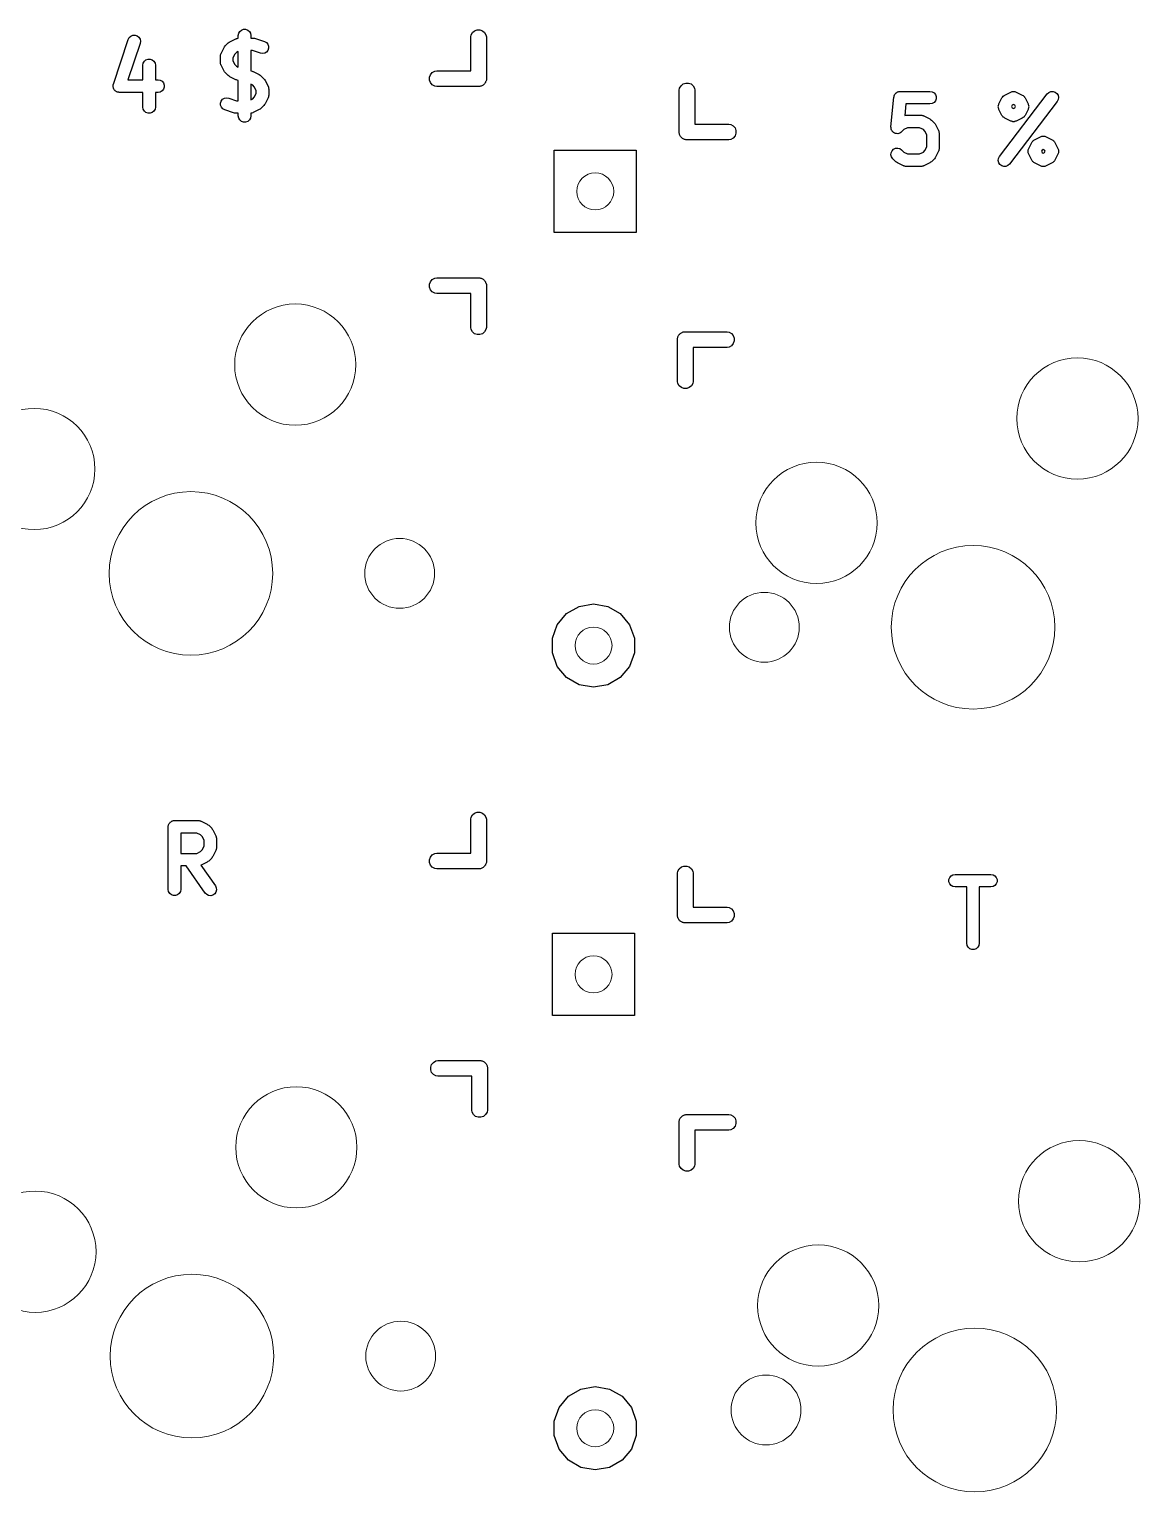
# Model space of a CAD drawing. Header units: millimetres. Extents: x 24 to 207, y 13 to 184.
# Drawn here: x 115.37 to 142.4, y 96.96 to 132.55 of the extents above; entities that cross this region are included whole.
import ezdxf

# ---------------------------------------------------------------- set-up
doc = ezdxf.new("R2010")
doc.units = ezdxf.units.MM
doc.header["$MEASUREMENT"] = 0
doc.layers.get('0').update_dxf_attribs({"lineweight": 0, "true_color": 0xf6921e})
doc.layers.add('PCB', color=7, linetype='Continuous', lineweight=0, true_color=0x38e42f)
doc.layers.add('Silk', color=142, linetype='Continuous')

# ---------------------------------------------------------------- blocks, each defined once
blk = doc.blocks.new('PCB')
at = {"color": 0}
for centre, radius in [((67.074, 9.271), 0.45), ((59.774, 5.055), 1.475), ((78.808, 3.744), 1.475), ((53.424, 2.515), 1.475), ((72.458, 1.204), 1.475), ((57.234, -0.025), 1.99), ((62.314, -0.025), 0.85), ((76.268, -1.336), 1.99), ((71.188, -1.336), 0.85), ((67.032, -1.781), 0.45), ((67.032, -9.781), 0.45), ((59.8, -13.99), 1.475), ((78.85, -15.301), 1.475), ((53.45, -16.53), 1.475), ((72.5, -17.841), 1.475), ((57.26, -19.07), 1.99), ((62.34, -19.07), 0.85), ((76.31, -20.381), 1.99), ((71.23, -20.381), 0.85), ((67.074, -20.826), 0.45)]:
    blk.add_circle(centre, radius, dxfattribs=at)

msp = doc.modelspace()

# ---------------------------------------------------------------- linework, layer by layer
at = {"layer": 'Silk', "linetype": 'Continuous'}
for p, q in [((117.806, 132.347), (117.846, 132.382)), ((117.846, 132.382), (117.895, 132.401)), ((117.895, 132.401), (117.948, 132.403)), ((117.948, 132.403), (117.998, 132.386)), ((117.998, 132.386), (118.04, 132.353)), ((120.458, 132.397), (120.468, 132.449)), ((120.458, 132.331), (120.458, 132.397)), ((120.468, 132.449), (120.494, 132.495)), ((120.494, 132.495), (120.535, 132.529)), ((120.535, 132.529), (120.584, 132.547)), ((120.584, 132.547), (120.637, 132.547)), ((120.637, 132.547), (120.687, 132.529)), ((120.687, 132.529), (120.728, 132.495)), ((120.728, 132.495), (120.754, 132.449)), ((120.754, 132.449), (120.763, 132.397)), ((120.763, 132.397), (120.763, 132.332)), ((126.114, 132.361), (126.123, 132.411)), ((126.123, 132.411), (126.156, 132.469)), ((126.156, 132.469), (126.208, 132.512)), ((126.208, 132.512), (126.271, 132.535)), ((126.271, 132.535), (126.338, 132.535)), ((126.338, 132.535), (126.401, 132.512)), ((126.401, 132.512), (126.453, 132.469)), ((126.453, 132.469), (126.486, 132.411)), ((126.486, 132.411), (126.495, 132.361)), ((117.418, 131.212), (117.781, 132.3)), ((118.07, 132.204), (117.774, 131.316)), ((117.781, 132.3), (117.806, 132.347)), ((118.04, 132.353), (118.067, 132.308)), ((118.067, 132.308), (118.078, 132.256)), ((118.078, 132.256), (118.07, 132.204)), ((120.039, 131.957), (120.112, 132.102)), ((120.112, 132.102), (120.126, 132.122)), ((120.126, 132.122), (120.14, 132.142)), ((120.14, 132.142), (120.213, 132.215)), ((120.213, 132.215), (120.233, 132.229)), ((120.233, 132.229), (120.252, 132.243)), ((120.252, 132.243), (120.398, 132.316)), ((120.398, 132.316), (120.406, 132.318)), ((120.406, 132.318), (120.414, 132.323)), ((120.414, 132.323), (120.431, 132.326)), ((120.431, 132.326), (120.448, 132.331)), ((120.448, 132.331), (120.457, 132.33)), ((120.457, 132.33), (120.458, 132.331)), ((120.763, 132.332), (120.829, 132.332)), ((120.804, 132.027), (120.763, 132.027)), ((120.763, 132.027), (120.763, 131.536)), ((120.998, 131.962), (120.804, 132.027)), ((120.829, 132.332), (120.853, 132.328)), ((120.853, 132.328), (120.877, 132.324)), ((120.877, 132.324), (121.095, 132.251)), ((121.095, 132.251), (121.141, 132.226)), ((121.141, 132.226), (121.176, 132.187)), ((121.18, 132.034), (121.147, 131.993)), ((121.176, 132.187), (121.196, 132.137)), ((121.197, 132.084), (121.18, 132.034)), ((121.196, 132.137), (121.197, 132.084)), ((126.114, 131.535), (126.114, 132.361)), ((126.495, 132.361), (126.495, 131.328)), ((118.136, 131.671), (118.145, 131.724)), ((118.136, 131.316), (118.136, 131.671)), ((118.145, 131.724), (118.172, 131.769)), ((118.172, 131.769), (118.212, 131.803)), ((118.212, 131.803), (118.262, 131.821)), ((118.262, 131.821), (118.315, 131.821)), ((118.315, 131.821), (118.365, 131.803)), ((118.365, 131.803), (118.405, 131.769)), ((118.405, 131.769), (118.432, 131.724)), ((118.432, 131.724), (118.441, 131.671)), ((118.441, 131.671), (118.441, 131.316)), ((120.023, 131.889), (120.025, 131.898)), ((120.023, 131.744), (120.023, 131.889)), ((120.025, 131.735), (120.023, 131.744)), ((120.024, 131.907), (120.029, 131.924)), ((120.025, 131.898), (120.024, 131.907)), ((120.024, 131.727), (120.025, 131.735)), ((120.029, 131.709), (120.024, 131.727)), ((120.029, 131.924), (120.032, 131.941)), ((120.032, 131.692), (120.029, 131.709)), ((120.032, 131.941), (120.037, 131.949)), ((120.037, 131.684), (120.032, 131.692)), ((120.037, 131.949), (120.039, 131.957)), ((120.039, 131.676), (120.037, 131.684)), ((120.112, 131.531), (120.039, 131.676)), ((120.373, 131.944), (120.328, 131.853)), ((120.328, 131.853), (120.328, 131.78)), ((120.328, 131.78), (120.373, 131.689)), ((120.411, 131.982), (120.373, 131.944)), ((120.373, 131.689), (120.411, 131.652)), ((120.458, 132.005), (120.411, 131.982)), ((120.458, 131.628), (120.458, 132.005)), ((121.05, 131.954), (120.998, 131.962)), ((121.102, 131.965), (121.05, 131.954)), ((121.147, 131.993), (121.102, 131.965)), ((117.774, 131.316), (118.136, 131.316)), ((118.441, 131.316), (118.506, 131.316)), ((118.506, 131.316), (118.558, 131.307)), ((120.126, 131.511), (120.112, 131.531)), ((120.14, 131.491), (120.126, 131.511)), ((120.213, 131.418), (120.14, 131.491)), ((120.233, 131.404), (120.213, 131.418)), ((120.252, 131.39), (120.233, 131.404)), ((120.398, 131.317), (120.252, 131.39)), ((120.414, 131.313), (120.398, 131.317)), ((120.411, 131.652), (120.458, 131.628)), ((120.429, 131.306), (120.414, 131.313)), ((120.763, 131.536), (120.793, 131.529)), ((120.793, 131.529), (120.808, 131.522)), ((120.808, 131.522), (120.824, 131.517)), ((120.824, 131.517), (120.969, 131.445)), ((120.969, 131.445), (120.989, 131.43)), ((120.989, 131.43), (121.009, 131.416)), ((121.009, 131.416), (121.082, 131.344)), ((121.082, 131.344), (121.096, 131.324)), ((121.096, 131.324), (121.11, 131.304)), ((125.114, 131.378), (125.137, 131.442)), ((125.114, 131.311), (125.114, 131.378)), ((125.137, 131.442), (125.18, 131.493)), ((125.18, 131.493), (125.238, 131.527)), ((125.238, 131.527), (125.288, 131.535)), ((125.288, 131.535), (126.114, 131.535)), ((126.495, 131.328), (126.495, 131.328)), ((126.495, 131.328), (126.495, 131.311)), ((117.411, 131.159), (117.413, 131.174)), ((117.413, 131.148), (117.411, 131.159)), ((117.413, 131.19), (117.417, 131.2)), ((117.413, 131.174), (117.413, 131.19)), ((117.413, 131.137), (117.413, 131.148)), ((117.418, 131.122), (117.413, 131.137)), ((117.417, 131.2), (117.418, 131.212)), ((117.421, 131.107), (117.418, 131.122)), ((117.427, 131.098), (117.421, 131.107)), ((117.431, 131.087), (117.427, 131.098)), ((117.441, 131.075), (117.431, 131.087)), ((117.449, 131.062), (117.441, 131.075)), ((117.458, 131.055), (117.449, 131.062)), ((117.465, 131.047), (117.458, 131.055)), ((117.478, 131.039), (117.465, 131.047)), ((117.49, 131.029), (117.478, 131.039)), ((117.501, 131.026), (117.49, 131.029)), ((117.511, 131.02), (117.501, 131.026)), ((117.526, 131.018), (117.511, 131.02)), ((117.541, 131.013), (117.526, 131.018)), ((117.552, 131.013), (117.541, 131.013)), ((117.563, 131.011), (117.552, 131.013)), ((118.136, 131.011), (117.563, 131.011)), ((118.136, 130.655), (118.136, 131.011)), ((118.506, 131.011), (118.441, 131.011)), ((118.441, 131.011), (118.441, 130.655)), ((118.558, 131.02), (118.506, 131.011)), ((118.558, 131.307), (118.604, 131.28)), ((118.604, 131.047), (118.558, 131.02)), ((118.604, 131.28), (118.638, 131.24)), ((118.638, 131.087), (118.604, 131.047)), ((118.638, 131.24), (118.656, 131.19)), ((118.656, 131.137), (118.638, 131.087)), ((118.656, 131.19), (118.656, 131.137)), ((120.458, 131.298), (120.429, 131.306)), ((120.458, 130.808), (120.458, 131.298)), ((120.811, 131.183), (120.763, 131.207)), ((120.763, 131.207), (120.763, 130.829)), ((120.848, 131.146), (120.811, 131.183)), ((120.894, 131.055), (120.848, 131.146)), ((120.848, 130.891), (120.894, 130.982)), ((120.894, 130.982), (120.894, 131.055)), ((121.11, 131.304), (121.183, 131.159)), ((121.183, 131.159), (121.185, 131.151)), ((121.185, 131.151), (121.19, 131.143)), ((121.19, 131.143), (121.193, 131.125)), ((121.193, 131.125), (121.198, 131.108)), ((121.198, 131.108), (121.197, 131.099)), ((121.197, 131.099), (121.199, 131.091)), ((121.199, 131.091), (121.199, 130.946)), ((125.137, 131.248), (125.114, 131.311)), ((125.18, 131.197), (125.137, 131.248)), ((125.238, 131.163), (125.18, 131.197)), ((125.288, 131.154), (125.238, 131.163)), ((126.321, 131.154), (125.288, 131.154)), ((126.338, 131.154), (126.321, 131.154)), ((126.321, 131.154), (126.321, 131.154)), ((126.354, 131.16), (126.338, 131.154)), ((126.371, 131.163), (126.354, 131.16)), ((126.385, 131.172), (126.371, 131.163)), ((126.401, 131.177), (126.385, 131.172)), ((126.414, 131.188), (126.401, 131.177)), ((126.429, 131.197), (126.414, 131.188)), ((126.44, 131.21), (126.429, 131.197)), ((126.453, 131.22), (126.44, 131.21)), ((126.461, 131.235), (126.453, 131.22)), ((126.472, 131.248), (126.461, 131.235)), ((126.478, 131.264), (126.472, 131.248)), ((126.486, 131.279), (126.478, 131.264)), ((126.489, 131.295), (126.486, 131.279)), ((126.495, 131.311), (126.489, 131.295)), ((131.189, 131.065), (131.198, 131.115)), ((131.19, 130.082), (131.189, 131.065)), ((131.198, 131.115), (131.232, 131.173)), ((131.232, 131.173), (131.283, 131.216)), ((131.283, 131.216), (131.346, 131.239)), ((131.346, 131.239), (131.414, 131.239)), ((131.414, 131.239), (131.477, 131.216)), ((131.477, 131.216), (131.528, 131.173)), ((131.528, 131.173), (131.562, 131.115)), ((131.562, 131.115), (131.57, 131.065)), ((131.57, 131.065), (131.57, 130.239)), ((136.432, 130.954), (136.434, 130.96)), ((136.434, 130.96), (136.447, 130.975)), ((136.447, 130.975), (136.459, 130.992)), ((136.459, 130.992), (136.464, 130.996)), ((136.464, 130.996), (136.468, 131)), ((136.468, 131), (136.486, 131.01)), ((136.486, 131.01), (136.503, 131.022)), ((136.503, 131.022), (136.509, 131.024)), ((136.509, 131.024), (136.514, 131.027)), ((136.514, 131.027), (136.534, 131.03)), ((136.534, 131.03), (136.554, 131.035)), ((136.554, 131.035), (136.56, 131.035)), ((136.56, 131.035), (136.566, 131.036)), ((136.566, 131.036), (137.291, 131.036)), ((137.291, 131.036), (137.344, 131.027)), ((137.344, 131.027), (137.389, 131)), ((137.389, 131), (137.423, 130.96)), ((137.423, 130.96), (137.442, 130.91)), ((138.984, 129.452), (140.146, 130.976)), ((139.11, 130.947), (139.255, 131.02)), ((139.255, 131.02), (139.272, 131.025)), ((139.272, 131.025), (139.288, 131.032)), ((139.288, 131.032), (139.297, 131.032)), ((139.297, 131.032), (139.306, 131.035)), ((139.306, 131.035), (139.323, 131.034)), ((139.323, 131.034), (139.341, 131.035)), ((139.341, 131.035), (139.35, 131.032)), ((139.35, 131.032), (139.359, 131.032)), ((139.359, 131.032), (139.375, 131.025)), ((139.375, 131.025), (139.392, 131.02)), ((139.392, 131.02), (139.537, 130.947)), ((140.146, 130.976), (140.185, 131.012)), ((140.185, 131.012), (140.233, 131.032)), ((140.233, 131.032), (140.286, 131.034)), ((140.286, 131.034), (140.337, 131.019)), ((140.337, 131.019), (140.379, 130.987)), ((140.379, 130.987), (140.407, 130.942)), ((118.145, 130.603), (118.136, 130.655)), ((118.172, 130.557), (118.145, 130.603)), ((118.432, 130.603), (118.405, 130.557)), ((118.441, 130.655), (118.432, 130.603)), ((120.025, 130.75), (120.041, 130.801)), ((120.026, 130.697), (120.025, 130.75)), ((120.046, 130.648), (120.026, 130.697)), ((120.041, 130.801), (120.074, 130.842)), ((120.081, 130.609), (120.046, 130.648)), ((120.074, 130.842), (120.119, 130.87)), ((120.127, 130.583), (120.081, 130.609)), ((120.119, 130.87), (120.171, 130.88)), ((120.171, 130.88), (120.224, 130.873)), ((120.224, 130.873), (120.418, 130.808)), ((120.418, 130.808), (120.458, 130.808)), ((120.763, 130.829), (120.811, 130.853)), ((120.811, 130.853), (120.848, 130.891)), ((120.989, 130.606), (120.969, 130.592)), ((121.009, 130.62), (120.989, 130.606)), ((121.082, 130.693), (121.009, 130.62)), ((121.096, 130.713), (121.082, 130.693)), ((121.11, 130.732), (121.096, 130.713)), ((121.183, 130.878), (121.11, 130.732)), ((121.185, 130.886), (121.183, 130.878)), ((121.19, 130.894), (121.185, 130.886)), ((121.193, 130.911), (121.19, 130.894)), ((121.198, 130.928), (121.193, 130.911)), ((121.199, 130.946), (121.197, 130.937)), ((121.197, 130.937), (121.198, 130.928)), ((136.341, 130.173), (136.414, 130.898)), ((136.414, 130.898), (136.416, 130.904)), ((136.416, 130.91), (136.423, 130.929)), ((136.416, 130.904), (136.416, 130.91)), ((136.423, 130.929), (136.428, 130.949)), ((136.428, 130.949), (136.432, 130.954)), ((136.704, 130.731), (136.675, 130.449)), ((137.291, 130.731), (136.704, 130.731)), ((137.344, 130.74), (137.291, 130.731)), ((137.389, 130.767), (137.344, 130.74)), ((137.423, 130.807), (137.389, 130.767)), ((137.442, 130.857), (137.423, 130.807)), ((137.442, 130.91), (137.442, 130.857)), ((138.954, 130.683), (138.957, 130.692)), ((138.955, 130.666), (138.954, 130.683)), ((138.954, 130.648), (138.955, 130.666)), ((138.957, 130.639), (138.954, 130.648)), ((138.957, 130.701), (138.964, 130.717)), ((138.957, 130.692), (138.957, 130.701)), ((138.957, 130.63), (138.957, 130.639)), ((138.964, 130.614), (138.957, 130.63)), ((138.964, 130.717), (138.969, 130.734)), ((138.969, 130.597), (138.964, 130.614)), ((138.969, 130.734), (139.042, 130.879)), ((139.042, 130.879), (139.055, 130.897)), ((139.055, 130.897), (139.068, 130.916)), ((139.068, 130.916), (139.071, 130.918)), ((139.071, 130.918), (139.074, 130.921)), ((139.074, 130.921), (139.092, 130.934)), ((139.092, 130.934), (139.11, 130.947)), ((140.388, 130.791), (139.227, 129.267)), ((139.292, 130.697), (139.276, 130.666)), ((139.276, 130.666), (139.292, 130.634)), ((139.323, 130.713), (139.292, 130.697)), ((139.292, 130.634), (139.323, 130.618)), ((139.355, 130.697), (139.323, 130.713)), ((139.323, 130.618), (139.355, 130.634)), ((139.371, 130.666), (139.355, 130.697)), ((139.355, 130.634), (139.371, 130.666)), ((139.537, 130.947), (139.555, 130.934)), ((139.555, 130.934), (139.573, 130.921)), ((139.573, 130.921), (139.576, 130.918)), ((139.576, 130.918), (139.579, 130.916)), ((139.579, 130.916), (139.592, 130.897)), ((139.592, 130.897), (139.605, 130.879)), ((139.605, 130.879), (139.677, 130.734)), ((139.677, 130.734), (139.682, 130.717)), ((139.682, 130.614), (139.677, 130.597)), ((139.682, 130.717), (139.689, 130.701)), ((139.689, 130.63), (139.682, 130.614)), ((139.689, 130.701), (139.69, 130.692)), ((139.69, 130.639), (139.689, 130.63)), ((139.69, 130.692), (139.693, 130.683)), ((139.693, 130.648), (139.69, 130.639)), ((139.693, 130.683), (139.691, 130.666)), ((139.691, 130.666), (139.693, 130.648)), ((140.412, 130.838), (140.388, 130.791)), ((140.407, 130.942), (140.419, 130.89)), ((140.419, 130.89), (140.412, 130.838)), ((118.212, 130.523), (118.172, 130.557)), ((118.262, 130.505), (118.212, 130.523)), ((118.315, 130.505), (118.262, 130.505)), ((118.365, 130.523), (118.315, 130.505)), ((118.405, 130.557), (118.365, 130.523)), ((120.345, 130.511), (120.127, 130.583)), ((120.369, 130.507), (120.345, 130.511)), ((120.393, 130.503), (120.369, 130.507)), ((120.458, 130.503), (120.393, 130.503)), ((120.458, 130.438), (120.458, 130.503)), ((120.468, 130.386), (120.458, 130.438)), ((120.494, 130.34), (120.468, 130.386)), ((120.535, 130.306), (120.494, 130.34)), ((120.584, 130.288), (120.535, 130.306)), ((120.637, 130.288), (120.584, 130.288)), ((120.687, 130.306), (120.637, 130.288)), ((120.728, 130.34), (120.687, 130.306)), ((120.754, 130.386), (120.728, 130.34)), ((120.763, 130.438), (120.754, 130.386)), ((120.765, 130.505), (120.763, 130.504)), ((120.763, 130.504), (120.763, 130.438)), ((120.773, 130.504), (120.765, 130.505)), ((120.791, 130.509), (120.773, 130.504)), ((120.808, 130.512), (120.791, 130.509)), ((120.816, 130.517), (120.808, 130.512)), ((120.824, 130.519), (120.816, 130.517)), ((120.969, 130.592), (120.824, 130.519)), ((136.675, 130.449), (136.676, 130.449)), ((136.676, 130.449), (136.693, 130.454)), ((136.693, 130.454), (136.702, 130.454)), ((136.702, 130.454), (136.711, 130.455)), ((136.711, 130.455), (137.074, 130.455)), ((137.074, 130.455), (137.082, 130.454)), ((137.082, 130.454), (137.091, 130.454)), ((137.091, 130.454), (137.108, 130.449)), ((137.108, 130.449), (137.126, 130.446)), ((137.126, 130.446), (137.133, 130.442)), ((137.133, 130.442), (137.142, 130.439)), ((137.142, 130.439), (137.287, 130.366)), ((137.287, 130.366), (137.307, 130.352)), ((137.307, 130.352), (137.327, 130.338)), ((137.327, 130.338), (137.399, 130.265)), ((137.399, 130.265), (137.413, 130.245)), ((137.413, 130.245), (137.428, 130.226)), ((139.042, 130.452), (138.969, 130.597)), ((139.055, 130.434), (139.042, 130.452)), ((139.068, 130.416), (139.055, 130.434)), ((139.071, 130.413), (139.068, 130.416)), ((139.074, 130.41), (139.071, 130.413)), ((139.092, 130.397), (139.074, 130.41)), ((139.11, 130.384), (139.092, 130.397)), ((139.255, 130.312), (139.11, 130.384)), ((139.272, 130.307), (139.255, 130.312)), ((139.288, 130.3), (139.272, 130.307)), ((139.297, 130.299), (139.288, 130.3)), ((139.306, 130.296), (139.297, 130.299)), ((139.323, 130.298), (139.306, 130.296)), ((139.341, 130.296), (139.323, 130.298)), ((139.35, 130.299), (139.341, 130.296)), ((139.359, 130.3), (139.35, 130.299)), ((139.375, 130.307), (139.359, 130.3)), ((139.392, 130.312), (139.375, 130.307)), ((139.537, 130.384), (139.392, 130.312)), ((139.555, 130.397), (139.537, 130.384)), ((139.573, 130.41), (139.555, 130.397)), ((139.576, 130.413), (139.573, 130.41)), ((139.579, 130.416), (139.576, 130.413)), ((139.592, 130.434), (139.579, 130.416)), ((139.605, 130.452), (139.592, 130.434)), ((139.677, 130.597), (139.605, 130.452)), ((131.19, 130.015), (131.19, 130.082)), ((131.195, 129.999), (131.19, 130.015)), ((131.198, 129.983), (131.195, 129.999)), ((131.207, 129.968), (131.198, 129.983)), ((131.212, 129.952), (131.207, 129.968)), ((131.223, 129.939), (131.212, 129.952)), ((131.232, 129.924), (131.223, 129.939)), ((131.245, 129.914), (131.232, 129.924)), ((131.256, 129.901), (131.245, 129.914)), ((131.27, 129.892), (131.256, 129.901)), ((131.283, 129.881), (131.27, 129.892)), ((131.57, 130.239), (132.397, 130.239)), ((132.397, 130.239), (132.446, 130.231)), ((132.446, 130.231), (132.504, 130.197)), ((132.504, 129.901), (132.446, 129.867)), ((132.504, 130.197), (132.548, 130.145)), ((132.548, 129.952), (132.504, 129.901)), ((132.548, 130.145), (132.57, 130.082)), ((132.57, 130.015), (132.548, 129.952)), ((132.57, 130.082), (132.57, 130.015)), ((136.342, 130.172), (136.341, 130.173)), ((136.341, 130.171), (136.342, 130.172)), ((136.344, 130.145), (136.341, 130.171)), ((136.345, 130.12), (136.344, 130.145)), ((136.346, 130.119), (136.345, 130.12)), ((136.346, 130.118), (136.346, 130.119)), ((136.357, 130.095), (136.346, 130.118)), ((136.367, 130.072), (136.357, 130.095)), ((136.368, 130.071), (136.367, 130.072)), ((136.368, 130.07), (136.368, 130.071)), ((136.386, 130.052), (136.368, 130.07)), ((136.404, 130.034), (136.386, 130.052)), ((136.405, 130.033), (136.404, 130.034)), ((136.406, 130.033), (136.405, 130.033)), ((136.429, 130.022), (136.406, 130.033)), ((136.452, 130.011), (136.429, 130.022)), ((136.453, 130.011), (136.452, 130.011)), ((136.454, 130.01), (136.453, 130.011)), ((136.479, 130.008), (136.454, 130.01)), ((136.505, 130.006), (136.479, 130.008)), ((136.506, 130.006), (136.505, 130.006)), ((136.505, 130.006), (136.505, 130.006)), ((136.531, 130.012), (136.506, 130.006)), ((136.556, 130.019), (136.531, 130.012)), ((136.557, 130.019), (136.556, 130.019)), ((136.558, 130.019), (136.557, 130.019)), ((136.578, 130.034), (136.558, 130.019)), ((136.6, 130.048), (136.578, 130.034)), ((136.601, 130.05), (136.6, 130.049)), ((136.6, 130.049), (136.6, 130.048)), ((136.656, 130.105), (136.601, 130.05)), ((136.747, 130.15), (136.656, 130.105)), ((137.038, 130.15), (136.747, 130.15)), ((137.129, 130.105), (137.038, 130.15)), ((137.166, 130.067), (137.129, 130.105)), ((137.212, 129.976), (137.166, 130.067)), ((137.212, 129.686), (137.212, 129.976)), ((137.428, 130.226), (137.5, 130.081)), ((137.5, 130.081), (137.503, 130.072)), ((137.503, 130.072), (137.507, 130.065)), ((137.507, 130.065), (137.51, 130.047)), ((137.51, 130.047), (137.515, 130.03)), ((137.515, 130.03), (137.515, 130.021)), ((137.515, 130.021), (137.516, 130.012)), ((137.516, 130.012), (137.516, 129.65)), ((139.836, 129.858), (139.981, 129.931)), ((139.981, 129.931), (139.998, 129.936)), ((139.998, 129.936), (140.014, 129.943)), ((140.014, 129.943), (140.023, 129.944)), ((140.023, 129.944), (140.032, 129.946)), ((140.032, 129.946), (140.049, 129.945)), ((140.049, 129.945), (140.067, 129.946)), ((140.067, 129.946), (140.075, 129.944)), ((140.075, 129.944), (140.085, 129.943)), ((140.085, 129.943), (140.101, 129.936)), ((140.101, 129.936), (140.117, 129.931)), ((140.117, 129.931), (140.262, 129.858)), ((128.144, 127.604), (128.144, 129.604)), ((128.144, 129.604), (130.144, 129.604)), ((130.144, 129.604), (130.144, 127.604)), ((131.299, 129.875), (131.283, 129.881)), ((131.314, 129.867), (131.299, 129.875)), ((131.331, 129.864), (131.314, 129.867)), ((131.346, 129.858), (131.331, 129.864)), ((131.363, 129.858), (131.346, 129.858)), ((132.397, 129.858), (131.363, 129.858)), ((131.363, 129.858), (131.363, 129.858)), ((132.446, 129.867), (132.397, 129.858)), ((136.341, 129.491), (136.346, 129.544)), ((136.346, 129.544), (136.368, 129.592)), ((136.368, 129.592), (136.406, 129.629)), ((136.406, 129.629), (136.454, 129.652)), ((136.454, 129.652), (136.506, 129.656)), ((136.506, 129.656), (136.558, 129.643)), ((136.558, 129.643), (136.601, 129.612)), ((136.601, 129.612), (136.656, 129.557)), ((136.656, 129.557), (136.747, 129.512)), ((137.038, 129.512), (137.129, 129.557)), ((137.129, 129.557), (137.166, 129.595)), ((137.166, 129.595), (137.212, 129.686)), ((137.5, 129.581), (137.428, 129.436)), ((137.503, 129.59), (137.5, 129.581)), ((137.507, 129.597), (137.503, 129.59)), ((137.51, 129.615), (137.507, 129.597)), ((137.515, 129.632), (137.51, 129.615)), ((137.516, 129.65), (137.515, 129.641)), ((137.515, 129.641), (137.515, 129.632)), ((139.68, 129.594), (139.683, 129.603)), ((139.681, 129.577), (139.68, 129.594)), ((139.68, 129.56), (139.681, 129.577)), ((139.683, 129.551), (139.68, 129.56)), ((139.683, 129.612), (139.69, 129.628)), ((139.683, 129.603), (139.683, 129.612)), ((139.683, 129.542), (139.683, 129.551)), ((139.69, 129.526), (139.683, 129.542)), ((139.69, 129.628), (139.695, 129.645)), ((139.695, 129.645), (139.768, 129.79)), ((139.768, 129.79), (139.781, 129.808)), ((139.781, 129.808), (139.793, 129.827)), ((139.793, 129.827), (139.797, 129.829)), ((139.797, 129.829), (139.799, 129.833)), ((139.799, 129.833), (139.818, 129.845)), ((139.818, 129.845), (139.836, 129.858)), ((140.018, 129.609), (140.002, 129.577)), ((140.002, 129.577), (140.018, 129.545)), ((140.049, 129.624), (140.018, 129.609)), ((140.018, 129.545), (140.049, 129.53)), ((140.081, 129.609), (140.049, 129.624)), ((140.049, 129.53), (140.081, 129.545)), ((140.096, 129.577), (140.081, 129.609)), ((140.081, 129.545), (140.096, 129.577)), ((140.262, 129.858), (140.28, 129.845)), ((140.28, 129.845), (140.299, 129.833)), ((140.299, 129.833), (140.302, 129.829)), ((140.302, 129.829), (140.305, 129.827)), ((140.305, 129.827), (140.317, 129.808)), ((140.317, 129.808), (140.331, 129.79)), ((140.331, 129.79), (140.403, 129.645)), ((140.403, 129.645), (140.408, 129.628)), ((140.408, 129.628), (140.415, 129.612)), ((140.415, 129.542), (140.408, 129.526)), ((140.415, 129.612), (140.416, 129.603)), ((140.416, 129.551), (140.415, 129.542)), ((140.416, 129.603), (140.418, 129.594)), ((140.418, 129.56), (140.416, 129.551)), ((140.418, 129.594), (140.417, 129.577)), ((140.417, 129.577), (140.418, 129.56)), ((136.355, 129.44), (136.341, 129.491)), ((136.385, 129.397), (136.355, 129.44)), ((136.458, 129.324), (136.385, 129.397)), ((136.478, 129.31), (136.458, 129.324)), ((136.498, 129.296), (136.478, 129.31)), ((136.643, 129.223), (136.498, 129.296)), ((136.651, 129.22), (136.643, 129.223)), ((136.659, 129.216), (136.651, 129.22)), ((136.676, 129.213), (136.659, 129.216)), ((136.693, 129.208), (136.676, 129.213)), ((136.702, 129.208), (136.693, 129.208)), ((136.711, 129.207), (136.702, 129.208)), ((137.074, 129.207), (136.711, 129.207)), ((136.747, 129.512), (137.038, 129.512)), ((137.082, 129.208), (137.074, 129.207)), ((137.091, 129.208), (137.082, 129.208)), ((137.108, 129.213), (137.091, 129.208)), ((137.126, 129.216), (137.108, 129.213)), ((137.133, 129.22), (137.126, 129.216)), ((137.142, 129.223), (137.133, 129.22)), ((137.287, 129.296), (137.142, 129.223)), ((137.307, 129.31), (137.287, 129.296)), ((137.327, 129.324), (137.307, 129.31)), ((137.399, 129.397), (137.327, 129.324)), ((137.413, 129.417), (137.399, 129.397)), ((137.428, 129.436), (137.413, 129.417)), ((138.953, 129.352), (138.96, 129.405)), ((138.965, 129.3), (138.953, 129.352)), ((138.96, 129.405), (138.984, 129.452)), ((138.994, 129.256), (138.965, 129.3)), ((139.036, 129.224), (138.994, 129.256)), ((139.086, 129.208), (139.036, 129.224)), ((139.139, 129.211), (139.086, 129.208)), ((139.188, 129.231), (139.139, 129.211)), ((139.227, 129.267), (139.188, 129.231)), ((139.695, 129.509), (139.69, 129.526)), ((139.768, 129.364), (139.695, 129.509)), ((139.781, 129.346), (139.768, 129.364)), ((139.793, 129.327), (139.781, 129.346)), ((139.797, 129.325), (139.793, 129.327)), ((139.799, 129.321), (139.797, 129.325)), ((139.818, 129.309), (139.799, 129.321)), ((139.836, 129.296), (139.818, 129.309)), ((139.981, 129.223), (139.836, 129.296)), ((139.998, 129.218), (139.981, 129.223)), ((140.014, 129.211), (139.998, 129.218)), ((140.023, 129.211), (140.014, 129.211)), ((140.032, 129.208), (140.023, 129.211)), ((140.049, 129.209), (140.032, 129.208)), ((140.067, 129.208), (140.049, 129.209)), ((140.075, 129.211), (140.067, 129.208)), ((140.085, 129.211), (140.075, 129.211)), ((140.101, 129.218), (140.085, 129.211)), ((140.117, 129.223), (140.101, 129.218)), ((140.262, 129.296), (140.117, 129.223)), ((140.28, 129.309), (140.262, 129.296)), ((140.299, 129.321), (140.28, 129.309)), ((140.302, 129.325), (140.299, 129.321)), ((140.305, 129.327), (140.302, 129.325)), ((140.317, 129.346), (140.305, 129.327)), ((140.331, 129.364), (140.317, 129.346)), ((140.403, 129.509), (140.331, 129.364)), ((140.408, 129.526), (140.403, 129.509)), ((130.144, 127.604), (128.144, 127.604)), ((125.114, 126.341), (125.137, 126.404)), ((125.114, 126.273), (125.114, 126.341)), ((125.137, 126.404), (125.18, 126.455)), ((125.18, 126.455), (125.238, 126.489)), ((125.238, 126.489), (125.288, 126.497)), ((125.288, 126.497), (126.321, 126.497)), ((126.321, 126.497), (126.338, 126.497)), ((126.321, 126.497), (126.321, 126.497)), ((126.338, 126.497), (126.354, 126.492)), ((126.354, 126.492), (126.371, 126.489)), ((126.371, 126.489), (126.385, 126.48)), ((126.385, 126.48), (126.401, 126.475)), ((126.401, 126.475), (126.414, 126.464)), ((126.414, 126.464), (126.429, 126.455)), ((126.429, 126.455), (126.44, 126.442)), ((126.44, 126.442), (126.453, 126.431)), ((126.453, 126.431), (126.461, 126.417)), ((126.461, 126.417), (126.472, 126.404)), ((126.472, 126.404), (126.478, 126.388)), ((126.478, 126.388), (126.486, 126.373)), ((126.486, 126.373), (126.489, 126.356)), ((126.489, 126.356), (126.495, 126.341)), ((126.495, 126.341), (126.495, 126.324)), ((125.137, 126.21), (125.114, 126.273)), ((125.18, 126.159), (125.137, 126.21)), ((125.238, 126.125), (125.18, 126.159)), ((125.288, 126.116), (125.238, 126.125)), ((126.114, 126.116), (125.288, 126.116)), ((126.114, 125.29), (126.114, 126.116)), ((126.495, 126.324), (126.495, 126.324)), ((126.495, 126.324), (126.495, 125.29)), ((126.123, 125.241), (126.114, 125.29)), ((126.495, 125.29), (126.486, 125.241)), ((126.156, 125.183), (126.123, 125.241)), ((126.208, 125.139), (126.156, 125.183)), ((126.271, 125.116), (126.208, 125.139)), ((126.338, 125.116), (126.271, 125.116)), ((126.401, 125.139), (126.338, 125.116)), ((126.453, 125.183), (126.401, 125.139)), ((126.486, 125.241), (126.453, 125.183)), ((131.147, 125.03), (131.153, 125.046)), ((131.147, 125.013), (131.147, 125.03)), ((131.147, 123.98), (131.147, 125.013)), ((131.147, 125.013), (131.147, 125.013)), ((131.153, 125.046), (131.156, 125.062)), ((131.156, 125.062), (131.164, 125.077)), ((131.164, 125.077), (131.17, 125.093)), ((131.17, 125.093), (131.181, 125.106)), ((131.181, 125.106), (131.189, 125.121)), ((131.189, 125.121), (131.202, 125.131)), ((131.202, 125.131), (131.213, 125.144)), ((131.213, 125.144), (131.228, 125.153)), ((131.228, 125.153), (131.241, 125.164)), ((131.241, 125.164), (131.257, 125.17)), ((131.257, 125.17), (131.271, 125.178)), ((131.271, 125.178), (131.288, 125.181)), ((131.288, 125.181), (131.304, 125.187)), ((131.304, 125.187), (131.321, 125.187)), ((131.321, 125.187), (131.321, 125.187)), ((131.321, 125.187), (132.354, 125.187)), ((132.354, 125.187), (132.404, 125.178)), ((132.404, 125.178), (132.462, 125.144)), ((132.462, 125.144), (132.505, 125.093)), ((132.505, 125.093), (132.528, 125.03)), ((132.528, 124.963), (132.505, 124.899)), ((132.528, 125.03), (132.528, 124.963)), ((132.354, 124.806), (131.528, 124.806)), ((131.528, 124.806), (131.528, 123.98)), ((132.404, 124.814), (132.354, 124.806)), ((132.462, 124.848), (132.404, 124.814)), ((132.505, 124.899), (132.462, 124.848)), ((131.156, 123.93), (131.147, 123.98)), ((131.189, 123.872), (131.156, 123.93)), ((131.241, 123.829), (131.189, 123.872)), ((131.486, 123.872), (131.434, 123.829)), ((131.519, 123.93), (131.486, 123.872)), ((131.528, 123.98), (131.519, 123.93)), ((131.304, 123.806), (131.241, 123.829)), ((131.371, 123.806), (131.304, 123.806)), ((131.434, 123.829), (131.371, 123.806)), ((128.449, 118.329), (128.754, 118.505)), ((128.754, 118.505), (129.102, 118.567)), ((129.102, 118.567), (129.449, 118.505)), ((129.449, 118.505), (129.754, 118.329)), ((128.222, 118.059), (128.449, 118.329)), ((129.754, 118.329), (129.981, 118.059)), ((128.102, 117.727), (128.222, 118.059)), ((129.981, 118.059), (130.102, 117.727)), ((128.102, 117.375), (128.102, 117.727)), ((130.102, 117.727), (130.102, 117.375)), ((128.222, 117.043), (128.102, 117.375)), ((130.102, 117.375), (129.981, 117.043)), ((128.449, 116.773), (128.222, 117.043)), ((128.754, 116.597), (128.449, 116.773)), ((129.754, 116.773), (129.449, 116.597)), ((129.981, 117.043), (129.754, 116.773)), ((129.102, 116.536), (128.754, 116.597)), ((129.449, 116.597), (129.102, 116.536)), ((118.755, 113.168), (118.76, 113.18)), ((118.755, 113.154), (118.755, 113.168)), ((118.76, 113.18), (118.762, 113.193)), ((118.762, 113.193), (118.769, 113.205)), ((118.769, 113.205), (118.773, 113.218)), ((118.773, 113.218), (118.782, 113.228)), ((118.782, 113.228), (118.789, 113.239)), ((118.789, 113.239), (118.799, 113.248)), ((118.799, 113.248), (118.807, 113.258)), ((118.807, 113.258), (118.819, 113.265)), ((118.819, 113.265), (118.829, 113.273)), ((118.829, 113.273), (118.842, 113.278)), ((118.842, 113.278), (118.853, 113.285)), ((118.853, 113.285), (118.866, 113.287)), ((118.866, 113.287), (118.879, 113.291)), ((118.879, 113.291), (118.892, 113.291)), ((118.892, 113.291), (118.905, 113.294)), ((118.905, 113.294), (119.486, 113.294)), ((119.486, 113.294), (119.495, 113.292)), ((119.495, 113.292), (119.503, 113.293)), ((119.503, 113.293), (119.52, 113.288)), ((119.52, 113.288), (119.538, 113.285)), ((119.538, 113.285), (119.546, 113.28)), ((119.546, 113.28), (119.554, 113.278)), ((119.554, 113.278), (119.699, 113.205)), ((119.699, 113.205), (119.719, 113.191)), ((119.719, 113.191), (119.739, 113.177)), ((119.739, 113.177), (119.811, 113.104)), ((126.114, 113.323), (126.123, 113.373)), ((126.114, 112.497), (126.114, 113.323)), ((126.123, 113.373), (126.156, 113.431)), ((126.156, 113.431), (126.208, 113.474)), ((126.208, 113.474), (126.271, 113.497)), ((126.271, 113.497), (126.338, 113.497)), ((126.338, 113.497), (126.401, 113.474)), ((126.401, 113.474), (126.453, 113.431)), ((126.453, 113.431), (126.486, 113.373)), ((126.486, 113.373), (126.495, 113.323)), ((126.495, 113.323), (126.495, 112.29)), ((118.753, 113.141), (118.755, 113.154)), ((118.753, 111.617), (118.753, 113.141)), ((119.058, 112.989), (119.058, 112.495)), ((119.45, 112.989), (119.058, 112.989)), ((119.541, 112.943), (119.45, 112.989)), ((119.578, 112.906), (119.541, 112.943)), ((119.624, 112.815), (119.578, 112.906)), ((119.624, 112.669), (119.624, 112.815)), ((119.811, 113.104), (119.825, 113.084)), ((119.825, 113.084), (119.84, 113.064)), ((119.84, 113.064), (119.912, 112.919)), ((119.912, 112.919), (119.915, 112.911)), ((119.915, 112.911), (119.919, 112.903)), ((119.919, 112.903), (119.922, 112.886)), ((119.922, 112.886), (119.928, 112.868)), ((119.928, 112.868), (119.927, 112.86)), ((119.927, 112.86), (119.929, 112.851)), ((119.929, 112.851), (119.929, 112.633)), ((119.058, 112.495), (119.45, 112.495)), ((119.45, 112.495), (119.541, 112.541)), ((119.541, 112.541), (119.578, 112.578)), ((119.578, 112.578), (119.624, 112.669)), ((119.912, 112.565), (119.84, 112.42)), ((119.915, 112.574), (119.912, 112.565)), ((119.919, 112.581), (119.915, 112.574)), ((119.922, 112.599), (119.919, 112.581)), ((119.928, 112.616), (119.922, 112.599)), ((119.929, 112.633), (119.927, 112.625)), ((119.927, 112.625), (119.928, 112.616)), ((125.137, 112.403), (125.18, 112.455)), ((125.18, 112.455), (125.238, 112.489)), ((125.238, 112.489), (125.288, 112.497)), ((125.288, 112.497), (126.114, 112.497)), ((119.189, 112.191), (119.058, 112.191)), ((119.058, 112.191), (119.058, 111.617)), ((119.651, 111.53), (119.189, 112.191)), ((119.554, 112.207), (119.55, 112.206)), ((119.55, 112.206), (119.901, 111.705)), ((119.699, 112.279), (119.554, 112.207)), ((119.719, 112.294), (119.699, 112.279)), ((119.739, 112.308), (119.719, 112.294)), ((119.811, 112.38), (119.739, 112.308)), ((119.825, 112.4), (119.811, 112.38)), ((119.84, 112.42), (119.825, 112.4)), ((125.114, 112.34), (125.137, 112.403)), ((125.114, 112.273), (125.114, 112.34)), ((125.137, 112.21), (125.114, 112.273)), ((125.18, 112.159), (125.137, 112.21)), ((125.238, 112.125), (125.18, 112.159)), ((125.288, 112.116), (125.238, 112.125)), ((126.321, 112.116), (125.288, 112.116)), ((126.338, 112.116), (126.321, 112.116)), ((126.321, 112.116), (126.321, 112.116)), ((126.354, 112.122), (126.338, 112.116)), ((126.371, 112.125), (126.354, 112.122)), ((126.385, 112.133), (126.371, 112.125)), ((126.401, 112.139), (126.385, 112.133)), ((126.414, 112.15), (126.401, 112.139)), ((126.429, 112.159), (126.414, 112.15)), ((126.44, 112.172), (126.429, 112.159)), ((126.453, 112.182), (126.44, 112.172)), ((126.461, 112.197), (126.453, 112.182)), ((126.472, 112.21), (126.461, 112.197)), ((126.478, 112.226), (126.472, 112.21)), ((126.486, 112.241), (126.478, 112.226)), ((126.489, 112.257), (126.486, 112.241)), ((126.495, 112.273), (126.489, 112.257)), ((126.495, 112.29), (126.495, 112.29)), ((126.495, 112.29), (126.495, 112.273)), ((131.156, 112.062), (131.189, 112.12)), ((131.189, 112.12), (131.241, 112.163)), ((131.241, 112.163), (131.304, 112.186)), ((131.304, 112.186), (131.371, 112.186)), ((131.371, 112.186), (131.434, 112.163)), ((131.434, 112.163), (131.486, 112.12)), ((131.486, 112.12), (131.519, 112.062)), ((131.147, 112.013), (131.156, 112.062)), ((131.147, 111.03), (131.147, 112.013)), ((131.519, 112.062), (131.528, 112.013)), ((131.528, 112.013), (131.528, 111.186)), ((137.752, 111.857), (137.77, 111.907)), ((137.752, 111.804), (137.752, 111.857)), ((137.77, 111.754), (137.752, 111.804)), ((137.77, 111.907), (137.804, 111.947)), ((137.804, 111.714), (137.77, 111.754)), ((137.804, 111.947), (137.85, 111.974)), ((137.85, 111.974), (137.902, 111.983)), ((137.902, 111.983), (138.773, 111.983)), ((138.773, 111.983), (138.825, 111.974)), ((138.825, 111.974), (138.871, 111.947)), ((138.871, 111.947), (138.905, 111.907)), ((138.905, 111.754), (138.871, 111.714)), ((138.905, 111.907), (138.923, 111.857)), ((138.923, 111.804), (138.905, 111.754)), ((138.923, 111.857), (138.923, 111.804)), ((118.762, 111.565), (118.753, 111.617)), ((118.789, 111.519), (118.762, 111.565)), ((118.829, 111.485), (118.789, 111.519)), ((118.879, 111.467), (118.829, 111.485)), ((118.932, 111.467), (118.879, 111.467)), ((118.981, 111.485), (118.932, 111.467)), ((119.022, 111.519), (118.981, 111.485)), ((119.049, 111.565), (119.022, 111.519)), ((119.058, 111.617), (119.049, 111.565)), ((119.689, 111.492), (119.651, 111.53)), ((119.737, 111.47), (119.689, 111.492)), ((119.789, 111.465), (119.737, 111.47)), ((119.841, 111.479), (119.789, 111.465)), ((119.884, 111.51), (119.841, 111.479)), ((119.914, 111.553), (119.884, 111.51)), ((119.901, 111.705), (119.923, 111.657)), ((119.928, 111.604), (119.914, 111.553)), ((119.923, 111.657), (119.928, 111.604)), ((137.85, 111.687), (137.804, 111.714)), ((137.902, 111.678), (137.85, 111.687)), ((138.185, 111.678), (137.902, 111.678)), ((138.185, 110.307), (138.185, 111.678)), ((138.773, 111.678), (138.49, 111.678)), ((138.49, 111.678), (138.49, 110.307)), ((138.825, 111.687), (138.773, 111.678)), ((138.871, 111.714), (138.825, 111.687)), ((131.147, 110.962), (131.147, 111.03)), ((131.528, 111.186), (132.354, 111.186)), ((132.354, 111.186), (132.404, 111.178)), ((132.404, 111.178), (132.462, 111.144)), ((132.462, 111.144), (132.505, 111.093)), ((132.505, 111.093), (132.528, 111.03)), ((132.528, 111.03), (132.528, 110.962)), ((131.153, 110.946), (131.147, 110.962)), ((131.156, 110.93), (131.153, 110.946)), ((131.164, 110.915), (131.156, 110.93)), ((131.17, 110.899), (131.164, 110.915)), ((131.181, 110.886), (131.17, 110.899)), ((131.189, 110.872), (131.181, 110.886)), ((131.202, 110.861), (131.189, 110.872)), ((131.213, 110.848), (131.202, 110.861)), ((131.228, 110.839), (131.213, 110.848)), ((131.241, 110.828), (131.228, 110.839)), ((131.257, 110.823), (131.241, 110.828)), ((131.271, 110.814), (131.257, 110.823)), ((131.288, 110.811), (131.271, 110.814)), ((131.304, 110.805), (131.288, 110.811)), ((131.321, 110.805), (131.304, 110.805)), ((132.354, 110.805), (131.321, 110.805)), ((131.321, 110.805), (131.321, 110.805)), ((132.404, 110.814), (132.354, 110.805)), ((132.462, 110.848), (132.404, 110.814)), ((132.505, 110.899), (132.462, 110.848)), ((132.528, 110.962), (132.505, 110.899)), ((128.102, 108.551), (128.102, 110.551)), ((128.102, 110.551), (130.102, 110.551)), ((130.102, 110.551), (130.102, 108.551)), ((138.194, 110.254), (138.185, 110.307)), ((138.221, 110.209), (138.194, 110.254)), ((138.261, 110.175), (138.221, 110.209)), ((138.311, 110.156), (138.261, 110.175)), ((138.364, 110.156), (138.311, 110.156)), ((138.414, 110.175), (138.364, 110.156)), ((138.454, 110.209), (138.414, 110.175)), ((138.481, 110.254), (138.454, 110.209)), ((138.49, 110.307), (138.481, 110.254)), ((130.102, 108.551), (128.102, 108.551)), ((125.14, 107.296), (125.162, 107.359)), ((125.14, 107.228), (125.14, 107.296)), ((125.162, 107.165), (125.14, 107.228)), ((125.162, 107.359), (125.206, 107.41)), ((125.206, 107.114), (125.162, 107.165)), ((125.206, 107.41), (125.264, 107.444)), ((125.264, 107.08), (125.206, 107.114)), ((125.264, 107.444), (125.313, 107.453)), ((125.313, 107.453), (126.347, 107.453)), ((126.347, 107.453), (126.347, 107.452)), ((126.347, 107.452), (126.364, 107.452)), ((126.364, 107.452), (126.379, 107.447)), ((126.379, 107.447), (126.396, 107.444)), ((126.396, 107.444), (126.411, 107.435)), ((126.411, 107.435), (126.427, 107.43)), ((126.427, 107.43), (126.44, 107.419)), ((126.44, 107.419), (126.454, 107.41)), ((126.454, 107.41), (126.465, 107.397)), ((126.465, 107.397), (126.478, 107.386)), ((126.478, 107.386), (126.487, 107.372)), ((126.487, 107.372), (126.498, 107.359)), ((126.498, 107.359), (126.503, 107.343)), ((126.503, 107.343), (126.512, 107.328)), ((126.512, 107.328), (126.515, 107.311)), ((126.515, 107.311), (126.52, 107.296)), ((126.52, 107.296), (126.52, 107.279)), ((126.52, 107.279), (126.52, 107.279)), ((126.52, 107.279), (126.52, 106.245)), ((125.313, 107.072), (125.264, 107.08)), ((126.14, 107.072), (125.313, 107.072)), ((126.139, 106.245), (126.14, 107.072)), ((126.148, 106.196), (126.139, 106.245)), ((126.182, 106.138), (126.148, 106.196)), ((126.233, 106.094), (126.182, 106.138)), ((126.296, 106.072), (126.233, 106.094)), ((126.364, 106.072), (126.296, 106.072)), ((126.427, 106.094), (126.364, 106.072)), ((126.478, 106.138), (126.427, 106.094)), ((126.512, 106.196), (126.478, 106.138)), ((126.52, 106.245), (126.512, 106.196)), ((131.207, 106.032), (131.212, 106.048)), ((131.212, 106.048), (131.223, 106.061)), ((131.223, 106.061), (131.232, 106.075)), ((131.232, 106.075), (131.245, 106.086)), ((131.245, 106.086), (131.256, 106.099)), ((131.256, 106.099), (131.27, 106.108)), ((131.27, 106.108), (131.283, 106.119)), ((131.283, 106.119), (131.299, 106.124)), ((131.299, 106.124), (131.314, 106.133)), ((131.314, 106.133), (131.331, 106.136)), ((131.331, 106.136), (131.346, 106.142)), ((131.346, 106.142), (131.363, 106.142)), ((131.363, 106.142), (131.363, 106.142)), ((131.363, 106.142), (132.397, 106.142)), ((132.397, 106.142), (132.446, 106.133)), ((132.446, 106.133), (132.504, 106.099)), ((132.504, 106.099), (132.548, 106.048)), ((132.548, 106.048), (132.57, 105.985)), ((131.19, 104.934), (131.189, 105.968)), ((131.189, 105.968), (131.19, 105.968)), ((131.19, 105.985), (131.195, 106.001)), ((131.19, 105.968), (131.19, 105.985)), ((131.195, 106.001), (131.198, 106.017)), ((131.198, 106.017), (131.207, 106.032)), ((132.397, 105.761), (131.57, 105.761)), ((131.57, 105.761), (131.57, 104.934)), ((132.446, 105.769), (132.397, 105.761)), ((132.504, 105.803), (132.446, 105.769)), ((132.548, 105.854), (132.504, 105.803)), ((132.57, 105.918), (132.548, 105.854)), ((132.57, 105.985), (132.57, 105.918)), ((131.198, 104.885), (131.19, 104.934)), ((131.232, 104.827), (131.198, 104.885)), ((131.283, 104.784), (131.232, 104.827)), ((131.346, 104.761), (131.283, 104.784)), ((131.414, 104.761), (131.346, 104.761)), ((131.477, 104.784), (131.414, 104.761)), ((131.528, 104.827), (131.477, 104.784)), ((131.562, 104.885), (131.528, 104.827)), ((131.57, 104.934), (131.562, 104.885)), ((128.491, 99.284), (128.797, 99.46)), ((128.797, 99.46), (129.144, 99.522)), ((129.144, 99.522), (129.491, 99.46)), ((129.491, 99.46), (129.797, 99.284)), ((128.144, 98.682), (128.265, 99.014)), ((128.265, 99.014), (128.491, 99.284)), ((129.797, 99.284), (130.023, 99.014)), ((130.023, 99.014), (130.144, 98.682)), ((128.144, 98.33), (128.144, 98.682)), ((130.144, 98.682), (130.144, 98.33)), ((128.265, 97.998), (128.144, 98.33)), ((130.144, 98.33), (130.023, 97.998)), ((128.491, 97.728), (128.265, 97.998)), ((130.023, 97.998), (129.797, 97.728)), ((128.797, 97.552), (128.491, 97.728)), ((129.144, 97.491), (128.797, 97.552)), ((129.491, 97.552), (129.144, 97.491)), ((129.797, 97.728), (129.491, 97.552))]:
    msp.add_line(p, q, dxfattribs=at)

# ---------------------------------------------------------------- block references
at = {"layer": 'PCB'}
msp.add_blockref('PCB', (62.071, 119.332), dxfattribs=at)

doc.saveas('drawing.dxf')
